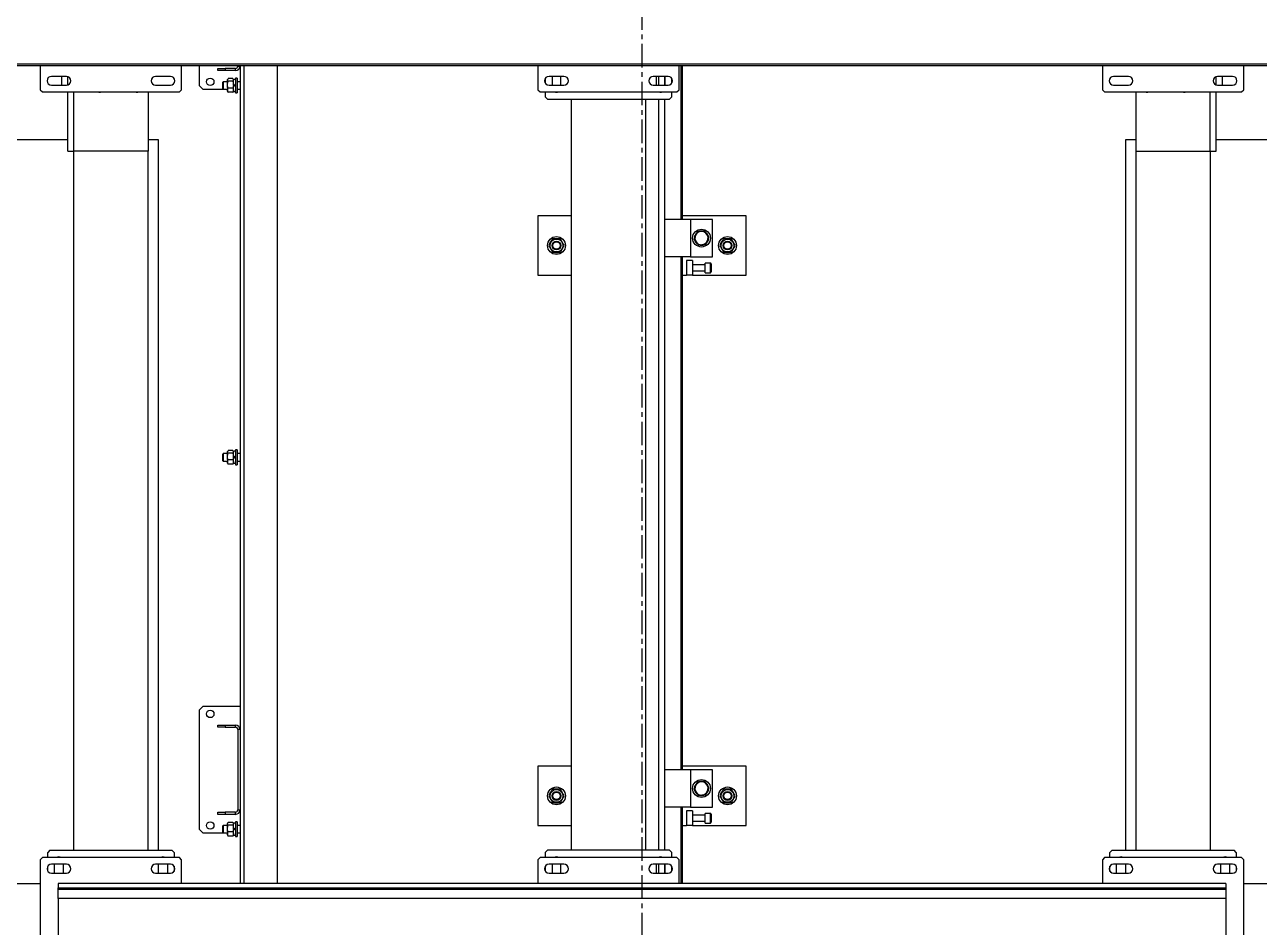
# Model space of a CAD drawing. Header units: millimetres. Extents: x 6622 to 532820, y 3370 to 359312.
# Drawn here: x 458470 to 460130, y 285681 to 286895 of the extents above; entities that cross this region are included whole.
import ezdxf

# ---------------------------------------------------------------- set-up
doc = ezdxf.new("R2010")
doc.units = ezdxf.units.MM
doc.linetypes.add('CENTER', pattern=[50.8, 31.75, -6.35, 6.35, -6.35])

# ---------------------------------------------------------------- blocks, each defined once
blk = doc.blocks.new('A$C6F3A12F4')
at = {"color": 2, "linetype": 'Continuous', "lineweight": 25}
for p, q in [((27885.2, 3700), (27885.2, 2622.1)), ((28885.2, 2659), (28885.2, 3700)), ((27783.1, 225), (27783.1, 3475)), ((27785.7, 3475), (27785.7, 225)), ((27817.7, 2659), (27785.7, 2659)), ((27820.7, 2656), (27817.7, 2659)), ((27820.7, 2472), (27820.7, 2656)), ((28853.2, 2659), (28850.2, 2656)), ((28850.2, 2656), (28850.2, 2472)), ((29017.2, 2659), (28853.2, 2659)), ((27799.7, 2644), (27799.7, 2624)), ((27811.7, 2624), (27811.7, 2644)), ((28843.2, 2649.1), (28840.2, 2646.1)), ((28840.2, 2482.1), (28840.2, 2646.1)), ((28843.2, 2649.1), (28850.2, 2649.1)), ((28859.2, 2644), (28859.2, 2624)), ((28859.2, 2640.1), (28871.2, 2640.1)), ((28862, 2649.1), (28868.4, 2649.1)), ((28871.2, 2624), (28871.2, 2644)), ((27799.7, 2630.1), (27811.7, 2630.1)), ((28871.2, 2628.1), (28859.2, 2628.1)), ((28885.2, 2635), (28890.6, 2635)), ((28885.2, 2635), (28885.2, 1065)), ((28890.6, 1065), (28890.6, 2635)), ((28890.6, 2635), (28893.2, 2635)), ((28893.2, 2635), (28893.2, 1065)), ((28893.2, 2635), (28905.2, 2635)), ((28905.2, 2635), (28905.2, 1065)), ((28905.2, 2635), (28982.6, 2635)), ((27811.4, 2622.1), (27800, 2622.1)), ((27900.2, 2622.1), (27820.7, 2622.1)), ((27900.2, 2614.1), (27820.7, 2614.1)), ((27900.2, 2614.1), (27900.2, 2622.1)), ((27900.2, 2514.1), (27900.2, 2614.1)), ((27900.2, 2614.1), (28840.2, 2614.1)), ((27820.7, 2514.1), (27900.2, 2514.1)), ((27885.2, 2514.1), (27885.2, 2500)), ((27900.2, 2514.1), (28840.2, 2514.1)), ((27799.7, 2504), (27799.7, 2484)), ((27811.7, 2484), (27811.7, 2504)), ((27885.2, 2500), (28840.2, 2500)), ((28859.2, 2504), (28859.2, 2484)), ((28859.2, 2500.1), (28871.2, 2500.1)), ((28859.2, 2500), (28871.2, 2500)), ((28871.2, 2484), (28871.2, 2504)), ((28840.2, 2482.1), (28843.2, 2479.1)), ((28850.2, 2479.1), (28843.2, 2479.1)), ((28871.2, 2488.1), (28859.2, 2488.1)), ((28868.7, 2479.1), (28861.8, 2479.1)), ((27785.7, 2469), (27817.7, 2469)), ((27817.7, 2469), (27820.7, 2472)), ((28850.2, 2472), (28853.2, 2469)), ((28853.2, 2469), (28885.2, 2469)), ((28067.2, 1990), (27987.2, 1990)), ((27987.2, 1990), (27987.2, 1904)), ((28067.2, 1918), (28067.2, 1990)), ((28807.2, 1990), (28727.2, 1990)), ((28727.2, 1990), (28727.2, 1904)), ((28807.2, 1918), (28807.2, 1990)), ((28036.7, 1965), (28036.2, 1965)), ((28036.6, 1963.2), (28036.2, 1963.2)), ((28036.3, 1962.2), (28036.6, 1963.2)), ((28776.7, 1965), (28776.2, 1965)), ((28776.6, 1963.2), (28776.2, 1963.2)), ((28776.3, 1962.2), (28776.6, 1963.2)), ((28042.2, 1945), (27992.2, 1945)), ((27992.2, 1945), (27992.2, 1915)), ((28042.2, 1915), (28042.2, 1945)), ((28051.7, 1943), (28062.7, 1943)), ((28782.2, 1945), (28732.2, 1945)), ((28732.2, 1945), (28732.2, 1915)), ((28782.2, 1915), (28782.2, 1945)), ((28791.7, 1943), (28802.7, 1943)), ((28012.2, 1937.3), (28008, 1934.4)), ((28016.4, 1940.2), (28012.2, 1937.3)), ((28021, 1938), (28016.4, 1940.2)), ((28025.6, 1935.8), (28021, 1938)), ((28026.7, 1930), (28026.1, 1930)), ((28026.6, 1928.2), (28026.2, 1928.2)), ((28026.4, 1927.4), (28026.6, 1928.2)), ((28050.7, 1942), (28050.7, 1935)), ((28063.7, 1942), (28050.7, 1942)), ((28063.7, 1935), (28050.7, 1935)), ((28053.2, 1935), (28053.2, 1918)), ((28061.2, 1918), (28061.2, 1935)), ((28063.7, 1935), (28063.7, 1942)), ((28752.2, 1937.3), (28748, 1934.4)), ((28756.4, 1940.2), (28752.2, 1937.3)), ((28761, 1938), (28756.4, 1940.2)), ((28765.7, 1935.8), (28761, 1938)), ((28766.7, 1930), (28766.1, 1930)), ((28766.6, 1928.2), (28766.2, 1928.2)), ((28766.4, 1927.4), (28766.6, 1928.2)), ((28790.7, 1942), (28790.7, 1935)), ((28803.7, 1942), (28790.7, 1942)), ((28803.7, 1935), (28790.7, 1935)), ((28793.2, 1935), (28793.2, 1918)), ((28801.2, 1918), (28801.2, 1935)), ((28803.7, 1935), (28803.7, 1942)), ((27992.2, 1915), (27992.2, 1880.2)), ((27992.2, 1915), (28042.2, 1915)), ((28008.7, 1924.2), (28013.4, 1922)), ((28013.4, 1922), (28018, 1919.8)), ((28018, 1919.8), (28022.2, 1922.7)), ((28022.2, 1922.7), (28026.4, 1925.6)), ((28042.2, 1915), (28042.2, 1880.2)), ((28047.2, 1918), (28067.2, 1918)), ((28047.2, 1918), (28047.2, 1910)), ((28047.2, 1910), (28067.2, 1910)), ((28067.2, 1918), (28067.2, 1910)), ((28067.2, 1904), (28067.2, 1910)), ((28732.2, 1915), (28732.2, 1880.2)), ((28732.2, 1915), (28782.2, 1915)), ((28748.7, 1924.2), (28753.4, 1922)), ((28753.4, 1922), (28758, 1919.8)), ((28758, 1919.8), (28762.2, 1922.7)), ((28762.2, 1922.7), (28766.4, 1925.6)), ((28782.2, 1915), (28782.2, 1880.2)), ((28787.2, 1918), (28787.2, 1910)), ((28787.2, 1918), (28807.2, 1918)), ((28787.2, 1910), (28807.2, 1910)), ((28807.2, 1918), (28807.2, 1910)), ((28807.2, 1904), (28807.2, 1910)), ((27785.7, 1904), (27992.2, 1904)), ((27992.2, 1902.7), (27785.7, 1902.7)), ((27817.7, 1900), (27785.7, 1900)), ((27820.7, 1897), (27817.7, 1900)), ((27820.7, 1713), (27820.7, 1897)), ((28042.2, 1904), (28732.2, 1904)), ((28732.2, 1902.7), (28042.2, 1902.7)), ((28782.2, 1904), (28885.2, 1904)), ((28885.2, 1902.7), (28782.2, 1902.7)), ((28853.2, 1900), (28850.2, 1897)), ((28850.2, 1897), (28850.2, 1713)), ((28885.2, 1900), (28853.2, 1900)), ((27799.7, 1885), (27799.7, 1865)), ((27811.7, 1881), (27799.7, 1881)), ((27799.7, 1880.2), (27811.7, 1880.2)), ((27809, 1890), (27802.4, 1890)), ((27811.7, 1865), (27811.7, 1885)), ((27827.2, 1890), (27820.7, 1890)), ((27830.2, 1887), (27827.2, 1890)), ((27830.2, 1723), (27830.2, 1887)), ((27830.2, 1880.2), (28840.2, 1880.2)), ((28843.2, 1890), (28840.2, 1887)), ((28840.2, 1887), (28840.2, 1723)), ((28850.2, 1890), (28843.2, 1890)), ((28859.2, 1885), (28859.2, 1865)), ((28871.2, 1881), (28859.2, 1881)), ((28859.2, 1880.2), (28871.2, 1880.2)), ((28868.5, 1890), (28861.9, 1890)), ((28871.2, 1865), (28871.2, 1885)), ((27811.7, 1872.8), (27799.7, 1872.8)), ((27799.7, 1869), (27811.7, 1869)), ((27820.8, 1872.8), (27820.7, 1872.8)), ((28840.2, 1872.8), (27830.2, 1872.8)), ((28850.2, 1872.8), (28849.6, 1872.8)), ((28871.2, 1872.8), (28859.2, 1872.8)), ((28859.2, 1869), (28871.2, 1869)), ((28840.2, 1855), (27830.2, 1855)), ((27799.7, 1745), (27799.7, 1725)), ((27811.7, 1725), (27811.7, 1745)), ((28840.2, 1755), (27830.2, 1755)), ((27987.2, 1755), (27987.2, 1710)), ((28067.2, 1710), (28067.2, 1755)), ((28727.2, 1755), (28727.2, 1710)), ((28807.2, 1710), (28807.2, 1755)), ((28859.2, 1745), (28859.2, 1725)), ((28871.2, 1725), (28871.2, 1745)), ((27811.7, 1741), (27799.7, 1741)), ((27799.7, 1729), (27811.7, 1729)), ((28036.7, 1735), (28036.2, 1735)), ((28036.6, 1733.2), (28036.2, 1733.2)), ((28036.3, 1732.2), (28036.6, 1733.2)), ((28776.7, 1735), (28776.2, 1735)), ((28776.6, 1733.2), (28776.2, 1733.2)), ((28776.3, 1732.2), (28776.6, 1733.2)), ((28871.2, 1741), (28859.2, 1741)), ((28859.2, 1729), (28871.2, 1729)), ((27785.7, 1710), (27817.7, 1710)), ((27802.4, 1720), (27809, 1720)), ((27817.7, 1710), (27820.7, 1713)), ((27820.7, 1720), (27827.2, 1720)), ((27827.2, 1720), (27830.2, 1723)), ((27987.2, 1710), (28067.2, 1710)), ((28727.2, 1710), (28807.2, 1710)), ((28840.2, 1723), (28843.2, 1720)), ((28843.2, 1720), (28850.2, 1720)), ((28850.2, 1713), (28853.2, 1710)), ((28853.2, 1710), (28885.2, 1710)), ((28861.9, 1720), (28868.5, 1720)), ((27785.7, 1359.5), (28885.2, 1359.5)), ((27785.7, 1314.5), (28885.2, 1314.5)), ((27785.7, 1309.5), (27786, 1309.5)), ((27785.7, 1306.5), (27786, 1306.5)), ((27786, 1309.5), (28678, 1309.5)), ((27786, 1306.5), (27786, 1309.5)), ((27792, 1303.5), (27789, 1303.5)), ((27789, 1303.5), (27789, 1289.5)), ((27792, 1303.5), (27792, 1289.5)), ((27802, 1305.5), (27802, 1303.5)), ((27802, 1305.5), (27822, 1305.5)), ((27802, 1303.5), (27822, 1303.5)), ((27802.8, 1300), (27802.8, 1293.4)), ((27804.4, 1300.9), (27803.3, 1300.3)), ((27803.9, 1303.5), (27803.9, 1300.9)), ((27812, 1300.9), (27803.9, 1300.9)), ((27806.4, 1300), (27806.4, 1293.4)), ((27807, 1309.5), (27807, 1305.5)), ((27812, 1300.9), (27813.5, 1300.9)), ((27820, 1300.9), (27813.5, 1300.9)), ((27815.5, 1300), (27815.5, 1293.4)), ((27817, 1305.5), (27817, 1309.5)), ((27820.7, 1300.3), (27819.6, 1300.9)), ((27820, 1300.9), (27820, 1303.5)), ((27821.2, 1300), (27821.2, 1293.4)), ((27822, 1303.5), (27822, 1305.5)), ((28302, 1305.5), (28302, 1303.5)), ((28302, 1305.5), (28322, 1305.5)), ((28302, 1303.5), (28322, 1303.5)), ((28302.8, 1300), (28302.8, 1293.4)), ((28304.4, 1300.9), (28303.3, 1300.3)), ((28303.9, 1303.5), (28303.9, 1300.9)), ((28312, 1300.9), (28303.9, 1300.9)), ((28306.4, 1300), (28306.4, 1293.4)), ((28307, 1309.5), (28307, 1305.5)), ((28312, 1300.9), (28313.5, 1300.9)), ((28320, 1300.9), (28313.5, 1300.9)), ((28315.5, 1300), (28315.5, 1293.4)), ((28317, 1305.5), (28317, 1309.5)), ((28320.7, 1300.3), (28319.6, 1300.9)), ((28320, 1300.9), (28320, 1303.5)), ((28321.2, 1300), (28321.2, 1293.4)), ((28322, 1303.5), (28322, 1305.5)), ((28647, 1309.5), (28647, 1259.5)), ((28675, 1303.5), (28672, 1303.5)), ((28672, 1289.5), (28672, 1303.5)), ((28675, 1289.5), (28675, 1303.5)), ((28678, 1309.5), (28678, 1306.5)), ((28678, 1309.5), (28786, 1309.5)), ((28678, 1306.5), (28786, 1306.5)), ((28786, 1309.5), (28885.2, 1309.5)), ((28786, 1306.5), (28786, 1309.5)), ((28792, 1303.5), (28789, 1303.5)), ((28789, 1303.5), (28789, 1289.5)), ((28792, 1303.5), (28792, 1289.5)), ((28802, 1305.5), (28802, 1303.5)), ((28802, 1305.5), (28822, 1305.5)), ((28802, 1303.5), (28822, 1303.5)), ((28802.8, 1300), (28802.8, 1293.4)), ((28804.4, 1300.9), (28803.3, 1300.3)), ((28803.9, 1303.5), (28803.9, 1300.9)), ((28812, 1300.9), (28803.9, 1300.9)), ((28806.4, 1300), (28806.4, 1293.4)), ((28807, 1309.5), (28807, 1305.5)), ((28812, 1300.9), (28813.5, 1300.9)), ((28820, 1300.9), (28813.5, 1300.9)), ((28815.5, 1300), (28815.5, 1293.4)), ((28817, 1305.5), (28817, 1309.5)), ((28820.7, 1300.3), (28819.6, 1300.9)), ((28820, 1300.9), (28820, 1303.5)), ((28821.2, 1300), (28821.2, 1293.4)), ((28822, 1303.5), (28822, 1305.5)), ((27789, 1289.5), (27792, 1289.5)), ((27789, 1279.5), (27789, 1289.5)), ((27792, 1279.5), (27789, 1279.5)), ((27792, 1289.5), (27792, 1279.5)), ((27803.3, 1293.1), (27804.4, 1292.5)), ((27814.9, 1292.5), (27804.4, 1292.5)), ((27807, 1292.5), (27807, 1287)), ((27807, 1287), (27807.5, 1286.5)), ((27807, 1287), (27817, 1287)), ((27816.5, 1286.5), (27807.5, 1286.5)), ((27814.9, 1292.5), (27819.6, 1292.5)), ((27816.5, 1286.5), (27817, 1287)), ((27817, 1287), (27817, 1292.5)), ((27817, 1259.5), (27817, 1287)), ((27819.6, 1292.5), (27820.7, 1293.1)), ((28303.3, 1293.1), (28304.4, 1292.5)), ((28314.9, 1292.5), (28304.4, 1292.5)), ((28307, 1292.5), (28307, 1287)), ((28307, 1287), (28307.5, 1286.5)), ((28307, 1287), (28317, 1287)), ((28316.5, 1286.5), (28307.5, 1286.5)), ((28314.9, 1292.5), (28319.6, 1292.5)), ((28316.5, 1286.5), (28317, 1287)), ((28317, 1287), (28317, 1292.5)), ((28319.6, 1292.5), (28320.7, 1293.1)), ((28672, 1289.5), (28675, 1289.5)), ((28672, 1279.5), (28672, 1289.5)), ((28675, 1279.5), (28672, 1279.5)), ((28675, 1289.5), (28675, 1279.5)), ((28789, 1289.5), (28792, 1289.5)), ((28789, 1279.5), (28789, 1289.5)), ((28792, 1279.5), (28789, 1279.5)), ((28792, 1289.5), (28792, 1279.5)), ((28803.3, 1293.1), (28804.4, 1292.5)), ((28814.9, 1292.5), (28804.4, 1292.5)), ((28807, 1292.5), (28807, 1287)), ((28807, 1287), (28807.5, 1286.5)), ((28807, 1287), (28817, 1287)), ((28816.5, 1286.5), (28807.5, 1286.5)), ((28814.9, 1292.5), (28819.6, 1292.5)), ((28816.5, 1286.5), (28817, 1287)), ((28817, 1287), (28817, 1292.5)), ((28817, 1259.5), (28817, 1287)), ((28819.6, 1292.5), (28820.7, 1293.1)), ((27785.7, 1254.5), (27812, 1254.5)), ((27812, 1254.5), (27817, 1259.5)), ((28647, 1259.5), (28652, 1254.5)), ((28652, 1254.5), (28812, 1254.5)), ((28812, 1254.5), (28817, 1259.5)), ((27817.7, 1231), (27785.7, 1231)), ((27820.7, 1228), (27817.7, 1231)), ((28853.2, 1231), (28850.2, 1228)), ((28885.2, 1231), (28853.2, 1231)), ((27799.7, 1216), (27799.7, 1196)), ((27811.7, 1196), (27811.7, 1216)), ((27820.7, 1044), (27820.7, 1228)), ((28843.2, 1220.9), (28840.2, 1217.9)), ((28840.2, 1053.9), (28840.2, 1217.9)), ((28843.2, 1220.9), (28850.2, 1220.9)), ((28850.2, 1228), (28850.2, 1044)), ((28859.2, 1216), (28859.2, 1196)), ((28859.2, 1211.9), (28871.2, 1211.9)), ((28861.8, 1220.9), (28868.7, 1220.9)), ((28871.2, 1196), (28871.2, 1216)), ((27885.2, 1200), (27885.2, 1185.9)), ((28840.2, 1200), (27885.2, 1200)), ((28871.2, 1200), (28859.2, 1200)), ((28871.2, 1199.9), (28859.2, 1199.9)), ((27820.7, 1185.9), (27900.2, 1185.9)), ((27900.2, 1185.9), (27900.2, 1085.9)), ((28840.2, 1185.9), (27900.2, 1185.9)), ((27900.2, 1085.9), (27820.7, 1085.9)), ((27900.2, 1077.9), (27900.2, 1085.9)), ((28840.2, 1085.9), (27900.2, 1085.9)), ((27799.7, 1076), (27799.7, 1056)), ((27811.7, 1069.9), (27799.7, 1069.9)), ((27811.4, 1077.9), (27800, 1077.9)), ((27811.7, 1056), (27811.7, 1076)), ((27900.2, 1077.9), (27820.7, 1077.9)), ((27885.2, 1077.9), (27885.2, 0)), ((28859.2, 1076), (28859.2, 1056)), ((28859.2, 1071.9), (28871.2, 1071.9)), ((28871.2, 1056), (28871.2, 1076)), ((28885.2, 1065), (28890.6, 1065)), ((28893.2, 1065), (28890.6, 1065)), ((28905.2, 1065), (28893.2, 1065)), ((28905.2, 1065), (28982.6, 1065)), ((28840.2, 1053.9), (28843.2, 1050.9)), ((28850.2, 1050.9), (28843.2, 1050.9)), ((28871.2, 1059.9), (28859.2, 1059.9)), ((28868.4, 1050.9), (28862, 1050.9)), ((27785.7, 1041), (27817.7, 1041)), ((27817.7, 1041), (27820.7, 1044)), ((28850.2, 1044), (28853.2, 1041)), ((28853.2, 1041), (29017.2, 1041)), ((28885.2, 0), (28885.2, 1041))]:
    blk.add_line(p, q, dxfattribs=at)
at = {"color": 2, "linetype": 'Continuous', "lineweight": 25, "flags": 128}
for points in [[(28036.7, 1965), (28036.6, 1966.9), (28036.3, 1967.9)], [(28776.7, 1965), (28776.6, 1966.9), (28776.3, 1967.9)], [(28036.7, 1735), (28036.6, 1736.9), (28036.3, 1737.9)], [(28776.7, 1735), (28776.6, 1736.9), (28776.3, 1737.9)], [(27812, 1300.9), (27811.5, 1301.8), (27811, 1302.6), (27810.5, 1303.5)], [(27812, 1303.5), (27812.5, 1302.6), (27813, 1301.8), (27813.5, 1300.9)], [(28312, 1300.9), (28311.5, 1301.8), (28311, 1302.6), (28310.5, 1303.5)], [(28312, 1303.5), (28312.5, 1302.6), (28313, 1301.8), (28313.5, 1300.9)], [(28812, 1300.9), (28811.5, 1301.8), (28811, 1302.6), (28810.5, 1303.5)], [(28812, 1303.5), (28812.5, 1302.6), (28813, 1301.8), (28813.5, 1300.9)]]:
    blk.add_lwpolyline(points, dxfattribs=at)
at = {"color": 2, "linetype": 'Continuous', "lineweight": 25}
for centre, radius in [((28027.2, 1965), 12), ((28767.2, 1965), 12), ((28027.2, 1965), 8.62), ((28027.2, 1965), 6), ((28027.2, 1965), 5), ((28767.2, 1965), 8.62), ((28767.2, 1965), 6), ((28767.2, 1965), 5), ((28017.2, 1930), 12), ((28757.2, 1930), 12), ((28027.2, 1735), 12), ((28027.2, 1735), 8.63), ((28767.2, 1735), 12), ((28767.2, 1735), 8.63), ((28027.2, 1735), 6), ((28027.2, 1735), 5), ((28767.2, 1735), 6), ((28767.2, 1735), 5), ((27807, 1269.5), 5), ((28657, 1269.5), 5), ((28807, 1269.5), 5)]:
    blk.add_circle(centre, radius, dxfattribs=at)
for centre, radius, start, end in [((27805.7, 2644), 6, 0, 180), ((28865.2, 2644), 6, 0, 180), ((27805.7, 2624), 6, 180, 0), ((28855.2, 2634.1), 6, 146.4427, 213.5573), ((28865.2, 2624), 6, 180, 0), ((27815.2, 2579.1), 6, 336.4435, 23.5565), ((27815.2, 2529.1), 6, 336.4435, 23.5565), ((27805.7, 2504), 6, 0, 180), ((28865.2, 2504), 6, 0, 180), ((28855.2, 2494.1), 6, 146.4427, 213.5573), ((27805.7, 2484), 6, 180, 0), ((28865.2, 2484), 6, 180, 0), ((28027.2, 1965), 9.55, 349.1982, 0), ((28767.2, 1965), 9.55, 349.1982, 0), ((28027.2, 1965), 9.55, 221.2996, 256.7088), ((28051.7, 1942), 1, 90, 180), ((28062.7, 1942), 1, 0, 90), ((28767.2, 1965), 9.55, 221.2996, 256.7088), ((28791.7, 1942), 1, 90, 180), ((28802.7, 1942), 1, 0, 90), ((28017.2, 1930), 9.55, 165.3637, 203.9741), ((28017.2, 1930), 8.86, 124.3653, 184.3653), ((28017.2, 1930), 8.87, 184.3653, 244.3653), ((28017.2, 1930), 9.55, 104.5207, 143.3519), ((28017.2, 1930), 8.86, 64.3653, 124.3653), ((28017.2, 1930), 9.55, 42.9611, 84.8708), ((28017.2, 1930), 8.86, 4.3653, 64.3653), ((28017.2, 1930), 8.87, 304.3653, 4.3653), ((28017.2, 1930), 9.55, 0, 24.9691), ((28017.2, 1930), 9.55, 349.1982, 0), ((28757.2, 1930), 9.55, 165.3637, 203.9741), ((28757.2, 1930), 8.87, 124.3653, 184.3653), ((28757.2, 1930), 8.87, 184.3653, 244.3653), ((28757.2, 1930), 9.55, 104.5207, 143.3519), ((28757.2, 1930), 8.87, 64.3653, 124.3653), ((28757.2, 1930), 9.55, 42.9611, 84.8708), ((28757.2, 1930), 8.87, 4.3653, 64.3653), ((28757.2, 1930), 8.87, 304.3653, 4.3653), ((28757.2, 1930), 9.55, 0, 24.9691), ((28757.2, 1930), 9.55, 349.1982, 0), ((28017.2, 1930), 9.55, 224.4516, 265.4367), ((28017.2, 1930), 8.87, 244.3653, 304.3653), ((28017.2, 1930), 9.55, 283.449, 324.061), ((28757.2, 1930), 9.55, 224.4516, 265.4367), ((28757.2, 1930), 8.87, 244.3653, 304.3653), ((28757.2, 1930), 9.55, 283.449, 324.061), ((27805.7, 1885), 6, 0, 180), ((27815.2, 1875), 6, 336.4435, 23.5565), ((28855.2, 1875), 6, 146.4427, 213.5573), ((28865.2, 1885), 6, 0, 180), ((27805.7, 1865), 6, 180, 0), ((28865.2, 1865), 6, 180, 0), ((27805.7, 1745), 6, 0, 180), ((28865.2, 1745), 6, 0, 180), ((27815.2, 1735), 6, 336.4435, 23.5565), ((28027.2, 1735), 9.55, 221.2996, 256.7088), ((28027.2, 1735), 9.55, 349.1982, 0), ((28767.2, 1735), 9.55, 221.2996, 256.7088), ((28767.2, 1735), 9.55, 349.1982, 0), ((28855.2, 1735), 6, 146.4427, 213.5573), ((27805.7, 1725), 6, 180, 0), ((28865.2, 1725), 6, 180, 0), ((27786, 1303.5), 6, 0, 90), ((27786, 1303.5), 3, 0, 90), ((28678, 1303.5), 6, 90, 180), ((28678, 1303.5), 3, 90, 180), ((28786, 1303.5), 6, 0, 90), ((28786, 1303.5), 3, 0, 90), ((27805.7, 1216), 6, 0, 180), ((28865.2, 1216), 6, 0, 180), ((27805.7, 1196), 6, 180, 0), ((28855.2, 1205.9), 6, 146.4427, 213.5573), ((28865.2, 1196), 6, 180, 0), ((27815.2, 1170.9), 6, 336.4435, 23.5565), ((27815.2, 1120.9), 6, 336.4435, 23.5565), ((27805.7, 1076), 6, 0, 180), ((28865.2, 1076), 6, 0, 180), ((28855.2, 1065.9), 6, 146.4427, 213.5573), ((27805.7, 1056), 6, 180, 0), ((28865.2, 1056), 6, 180, 0)]:
    blk.add_arc(centre, radius, start, end, dxfattribs=at)
for points, knots in [([(28027.2, 1975.4), (28026.4, 1974.9), (28024.8, 1974), (28022.5, 1972.7), (28020.3, 1971.4), (28018.9, 1970.6), (28018.2, 1970.2)], [0, 0, 0, 0, 0.264655, 0.534987, 0.765327, 1, 1, 1, 1]), ([(28018.2, 1970.2), (28018.2, 1969.8), (28018.2, 1968.5), (28018.2, 1966.2), (28018.2, 1963.2), (28018.2, 1961.1), (28018.2, 1959.8)], [0, 0, 0, 0, 0.131003, 0.38054, 0.636178, 1, 1, 1, 1]), ([(28018.2, 1959.8), (28019, 1959.4), (28020.6, 1958.4), (28022.9, 1957.1), (28025.1, 1955.8), (28026.5, 1955), (28027.2, 1954.6)], [0, 0, 0, 0, 0.264655, 0.534987, 0.765327, 1, 1, 1, 1]), ([(28036.2, 1970.2), (28035.4, 1970.6), (28033.8, 1971.6), (28031.5, 1972.9), (28029.3, 1974.2), (28027.9, 1975), (28027.2, 1975.4)], [0, 0, 0, 0, 0.264614, 0.534904, 0.765363, 1, 1, 1, 1]), ([(28027.2, 1954.6), (28028, 1955.1), (28029.6, 1956), (28031.9, 1957.3), (28034.1, 1958.6), (28035.5, 1959.4), (28036.2, 1959.8)], [0, 0, 0, 0, 0.264614, 0.534903, 0.765363, 1, 1, 1, 1]), ([(28036.2, 1959.8), (28036.2, 1961.1), (28036.2, 1963.2), (28036.2, 1966.2), (28036.2, 1968.4), (28036.2, 1969.8), (28036.2, 1970.2)], [0, 0, 0, 0, 0.363821, 0.613049, 0.868997, 1, 1, 1, 1]), ([(28767.2, 1975.4), (28766.4, 1974.9), (28764.8, 1974), (28762.5, 1972.7), (28760.3, 1971.4), (28758.9, 1970.6), (28758.2, 1970.2)], [0, 0, 0, 0, 0.264501, 0.534988, 0.765328, 1, 1, 1, 1]), ([(28758.2, 1970.2), (28758.2, 1969.8), (28758.2, 1968.5), (28758.2, 1966.2), (28758.2, 1963.2), (28758.2, 1961.1), (28758.2, 1959.8)], [0, 0, 0, 0, 0.131003, 0.38054, 0.636178, 1, 1, 1, 1]), ([(28758.2, 1959.8), (28759, 1959.4), (28760.6, 1958.4), (28762.9, 1957.1), (28765.1, 1955.8), (28766.5, 1955), (28767.2, 1954.6)], [0, 0, 0, 0, 0.264655, 0.534987, 0.765327, 1, 1, 1, 1]), ([(28776.2, 1970.2), (28775.4, 1970.6), (28773.8, 1971.6), (28771.5, 1972.9), (28769.3, 1974.2), (28767.9, 1975), (28767.2, 1975.4)], [0, 0, 0, 0, 0.264614, 0.534904, 0.765363, 1, 1, 1, 1]), ([(28767.2, 1954.6), (28768, 1955.1), (28769.6, 1956), (28771.9, 1957.3), (28774.1, 1958.6), (28775.5, 1959.4), (28776.2, 1959.8)], [0, 0, 0, 0, 0.264614, 0.534903, 0.765363, 1, 1, 1, 1]), ([(28776.2, 1959.8), (28776.2, 1961.1), (28776.2, 1963.2), (28776.2, 1966.2), (28776.2, 1968.4), (28776.2, 1969.8), (28776.2, 1970.2)], [0, 0, 0, 0, 0.363821, 0.613049, 0.868997, 1, 1, 1, 1]), ([(28008, 1934.4), (28008, 1934), (28008.1, 1932.3), (28008.3, 1930.6), (28008.4, 1929.3)], [0, 0, 0, 0, 0.2530598, 1, 1, 1, 1]), ([(28008.4, 1929.3), (28008.5, 1927.7), (28008.6, 1926), (28008.7, 1924.3), (28008.7, 1924.2)], [0, 0, 0, 0, 0.973018, 1, 1, 1, 1]), ([(28026, 1930.7), (28025.9, 1932), (28025.8, 1933.7), (28025.7, 1935.4), (28025.6, 1935.8)], [0, 0, 0, 0, 0.746918, 1, 1, 1, 1]), ([(28026.4, 1925.6), (28026.4, 1925.6), (28026.3, 1927.3), (28026.2, 1929), (28026, 1930.7)], [0, 0, 0, 0, 0.026984, 1, 1, 1, 1]), ([(28748, 1934.4), (28748, 1934), (28748.1, 1932.3), (28748.3, 1930.6), (28748.4, 1929.3)], [0, 0, 0, 0, 0.2530598, 1, 1, 1, 1]), ([(28748.4, 1929.3), (28748.5, 1927.7), (28748.6, 1926), (28748.7, 1924.3), (28748.7, 1924.2)], [0, 0, 0, 0, 0.973018, 1, 1, 1, 1]), ([(28766, 1930.7), (28765.9, 1932), (28765.8, 1933.7), (28765.7, 1935.4), (28765.7, 1935.8)], [0, 0, 0, 0, 0.746939, 1, 1, 1, 1]), ([(28766.4, 1925.6), (28766.4, 1925.6), (28766.3, 1927.3), (28766.2, 1929), (28766, 1930.7)], [0, 0, 0, 0, 0.026984, 1, 1, 1, 1]), ([(28027.2, 1745.4), (28026.4, 1744.9), (28024.8, 1744), (28022.5, 1742.7), (28020.3, 1741.4), (28018.9, 1740.6), (28018.2, 1740.2)], [0, 0, 0, 0, 0.264655, 0.534987, 0.765327, 1, 1, 1, 1]), ([(28036.2, 1740.2), (28035.4, 1740.6), (28033.8, 1741.6), (28031.5, 1742.9), (28029.3, 1744.2), (28027.9, 1745), (28027.2, 1745.4)], [0, 0, 0, 0, 0.264614, 0.534903, 0.765363, 1, 1, 1, 1]), ([(28767.2, 1745.4), (28766.4, 1744.9), (28764.8, 1744), (28762.5, 1742.7), (28760.3, 1741.4), (28758.9, 1740.6), (28758.2, 1740.2)], [0, 0, 0, 0, 0.264501, 0.534988, 0.765328, 1, 1, 1, 1]), ([(28776.2, 1740.2), (28775.4, 1740.6), (28773.8, 1741.6), (28771.5, 1742.9), (28769.3, 1744.2), (28767.9, 1745), (28767.2, 1745.4)], [0, 0, 0, 0, 0.264614, 0.534903, 0.765363, 1, 1, 1, 1]), ([(28018.2, 1740.2), (28018.2, 1739.8), (28018.2, 1738.5), (28018.2, 1736.2), (28018.2, 1733.2), (28018.2, 1731.1), (28018.2, 1729.8)], [0, 0, 0, 0, 0.1310035, 0.3805405, 0.636178, 1, 1, 1, 1]), ([(28018.2, 1729.8), (28019, 1729.4), (28020.6, 1728.4), (28022.9, 1727.1), (28025.1, 1725.8), (28026.5, 1725), (28027.2, 1724.6)], [0, 0, 0, 0, 0.264655, 0.534987, 0.765327, 1, 1, 1, 1]), ([(28027.2, 1724.6), (28028, 1725.1), (28029.6, 1726), (28031.9, 1727.3), (28034.1, 1728.6), (28035.5, 1729.4), (28036.2, 1729.8)], [0, 0, 0, 0, 0.264614, 0.534903, 0.765363, 1, 1, 1, 1]), ([(28036.2, 1729.8), (28036.2, 1731.1), (28036.2, 1733.2), (28036.2, 1736.2), (28036.2, 1738.4), (28036.2, 1739.8), (28036.2, 1740.2)], [0, 0, 0, 0, 0.363821, 0.613048, 0.868997, 1, 1, 1, 1]), ([(28758.2, 1740.2), (28758.2, 1739.8), (28758.2, 1738.5), (28758.2, 1736.2), (28758.2, 1733.2), (28758.2, 1731.1), (28758.2, 1729.8)], [0, 0, 0, 0, 0.1310035, 0.3805405, 0.636178, 1, 1, 1, 1]), ([(28758.2, 1729.8), (28759, 1729.4), (28760.6, 1728.4), (28762.9, 1727.1), (28765.1, 1725.8), (28766.5, 1725), (28767.2, 1724.6)], [0, 0, 0, 0, 0.264655, 0.534987, 0.765327, 1, 1, 1, 1]), ([(28767.2, 1724.6), (28768, 1725.1), (28769.6, 1726), (28771.9, 1727.3), (28774.1, 1728.6), (28775.5, 1729.4), (28776.2, 1729.8)], [0, 0, 0, 0, 0.264614, 0.534903, 0.765363, 1, 1, 1, 1]), ([(28776.2, 1729.8), (28776.2, 1731.1), (28776.2, 1733.2), (28776.2, 1736.2), (28776.2, 1738.4), (28776.2, 1739.8), (28776.2, 1740.2)], [0, 0, 0, 0, 0.363821, 0.613048, 0.868997, 1, 1, 1, 1]), ([(27802.8, 1300), (27803.3, 1300.2), (27804, 1300.7), (27805, 1300.7), (27805.8, 1300.4), (27806.2, 1300.1), (27806.4, 1300)], [0, 0, 0, 0, 0.363637, 0.612794, 0.868669, 1, 1, 1, 1]), ([(27806.4, 1300), (27807.2, 1300.2), (27808.8, 1300.6), (27811.2, 1300.7), (27813.4, 1300.5), (27814.8, 1300.2), (27815.5, 1300)], [0, 0, 0, 0, 0.264522, 0.534908, 0.765371, 1, 1, 1, 1]), ([(27815.5, 1300), (27816, 1300.2), (27817, 1300.6), (27818.5, 1300.7), (27819.9, 1300.5), (27820.7, 1300.2), (27821.2, 1300)], [0, 0, 0, 0, 0.264587, 0.534953, 0.765275, 1, 1, 1, 1]), ([(27821.2, 1300), (27821, 1300.1), (27820.8, 1300.2), (27820.7, 1300.3), (27820.7, 1300.3)], [0, 0, 0, 0, 0.908808, 1, 1, 1, 1]), ([(28302.8, 1300), (28303.3, 1300.2), (28304, 1300.7), (28305, 1300.7), (28305.8, 1300.4), (28306.2, 1300.1), (28306.4, 1300)], [0, 0, 0, 0, 0.363637, 0.612794, 0.868669, 1, 1, 1, 1]), ([(28306.4, 1300), (28307.2, 1300.2), (28308.8, 1300.6), (28311.2, 1300.7), (28313.4, 1300.5), (28314.8, 1300.2), (28315.5, 1300)], [0, 0, 0, 0, 0.264522, 0.534908, 0.765371, 1, 1, 1, 1]), ([(28315.5, 1300), (28316, 1300.2), (28317, 1300.6), (28318.5, 1300.7), (28319.9, 1300.5), (28320.7, 1300.2), (28321.2, 1300)], [0, 0, 0, 0, 0.264587, 0.534953, 0.765275, 1, 1, 1, 1]), ([(28321.2, 1300), (28321, 1300.1), (28320.8, 1300.2), (28320.7, 1300.3), (28320.7, 1300.3)], [0, 0, 0, 0, 0.908808, 1, 1, 1, 1]), ([(28802.8, 1300), (28803.3, 1300.2), (28804, 1300.7), (28805, 1300.7), (28805.8, 1300.4), (28806.2, 1300.1), (28806.4, 1300)], [0, 0, 0, 0, 0.363637, 0.612794, 0.868669, 1, 1, 1, 1]), ([(28806.4, 1300), (28807.2, 1300.2), (28808.8, 1300.6), (28811.2, 1300.7), (28813.4, 1300.5), (28814.8, 1300.2), (28815.5, 1300)], [0, 0, 0, 0, 0.264522, 0.534908, 0.765371, 1, 1, 1, 1]), ([(28815.5, 1300), (28816, 1300.2), (28817, 1300.6), (28818.5, 1300.7), (28819.9, 1300.5), (28820.7, 1300.2), (28821.2, 1300)], [0, 0, 0, 0, 0.264587, 0.534953, 0.765275, 1, 1, 1, 1]), ([(28821.2, 1300), (28821, 1300.1), (28820.8, 1300.2), (28820.7, 1300.3), (28820.7, 1300.3)], [0, 0, 0, 0, 0.908808, 1, 1, 1, 1]), ([(27806.4, 1293.4), (27806.2, 1293.3), (27805.8, 1293), (27805, 1292.7), (27804, 1292.7), (27803.3, 1293.2), (27802.8, 1293.4)], [0, 0, 0, 0, 0.13133, 0.380798, 0.636361, 1, 1, 1, 1]), ([(27815.5, 1293.4), (27814.7, 1293.2), (27813.1, 1292.8), (27810.7, 1292.7), (27808.5, 1292.9), (27807.1, 1293.2), (27806.4, 1293.4)], [0, 0, 0, 0, 0.26472, 0.534906, 0.76537, 1, 1, 1, 1]), ([(27821.2, 1293.4), (27820.7, 1293.2), (27819.7, 1292.8), (27818.2, 1292.7), (27816.8, 1292.9), (27816, 1293.2), (27815.5, 1293.4)], [0, 0, 0, 0, 0.264585, 0.534952, 0.765396, 1, 1, 1, 1]), ([(27820.7, 1293.1), (27820.7, 1293.1), (27820.8, 1293.2), (27821, 1293.3), (27821.2, 1293.4)], [0, 0, 0, 0, 0.09115, 1, 1, 1, 1]), ([(28306.4, 1293.4), (28306.2, 1293.3), (28305.8, 1293), (28305, 1292.7), (28304, 1292.7), (28303.3, 1293.2), (28302.8, 1293.4)], [0, 0, 0, 0, 0.13133, 0.380798, 0.636361, 1, 1, 1, 1]), ([(28315.5, 1293.4), (28314.7, 1293.2), (28313.1, 1292.8), (28310.7, 1292.7), (28308.5, 1292.9), (28307.1, 1293.2), (28306.4, 1293.4)], [0, 0, 0, 0, 0.26472, 0.534906, 0.76537, 1, 1, 1, 1]), ([(28321.2, 1293.4), (28320.7, 1293.2), (28319.7, 1292.8), (28318.2, 1292.7), (28316.8, 1292.9), (28316, 1293.2), (28315.5, 1293.4)], [0, 0, 0, 0, 0.264585, 0.534952, 0.765396, 1, 1, 1, 1]), ([(28320.7, 1293.1), (28320.7, 1293.1), (28320.8, 1293.2), (28321, 1293.3), (28321.2, 1293.4)], [0, 0, 0, 0, 0.09115, 1, 1, 1, 1]), ([(28806.4, 1293.4), (28806.2, 1293.3), (28805.8, 1293), (28805, 1292.7), (28804, 1292.7), (28803.3, 1293.2), (28802.8, 1293.4)], [0, 0, 0, 0, 0.13133, 0.380798, 0.636361, 1, 1, 1, 1]), ([(28815.5, 1293.4), (28814.7, 1293.2), (28813.1, 1292.8), (28810.7, 1292.7), (28808.5, 1292.9), (28807.1, 1293.2), (28806.4, 1293.4)], [0, 0, 0, 0, 0.26472, 0.534906, 0.76537, 1, 1, 1, 1]), ([(28821.2, 1293.4), (28820.7, 1293.2), (28819.7, 1292.8), (28818.2, 1292.7), (28816.8, 1292.9), (28816, 1293.2), (28815.5, 1293.4)], [0, 0, 0, 0, 0.264585, 0.534952, 0.765396, 1, 1, 1, 1]), ([(28820.7, 1293.1), (28820.7, 1293.1), (28820.8, 1293.2), (28821, 1293.3), (28821.2, 1293.4)], [0, 0, 0, 0, 0.09115, 1, 1, 1, 1])]:
    blk.add_open_spline(points, degree=3, knots=knots, dxfattribs=at)

msp = doc.modelspace()

# ---------------------------------------------------------------- linework, layer by layer
at = {"color": 1, "linetype": 'CENTER'}
msp.add_line((459300, 268650.975), (459300, 314810.514), dxfattribs=at)

# ---------------------------------------------------------------- block references
at = {"color": 0, "rotation": 270}
msp.add_blockref('A$C6F3A12F4', (457450, 314625.198), dxfattribs=at)

doc.saveas('drawing.dxf')
